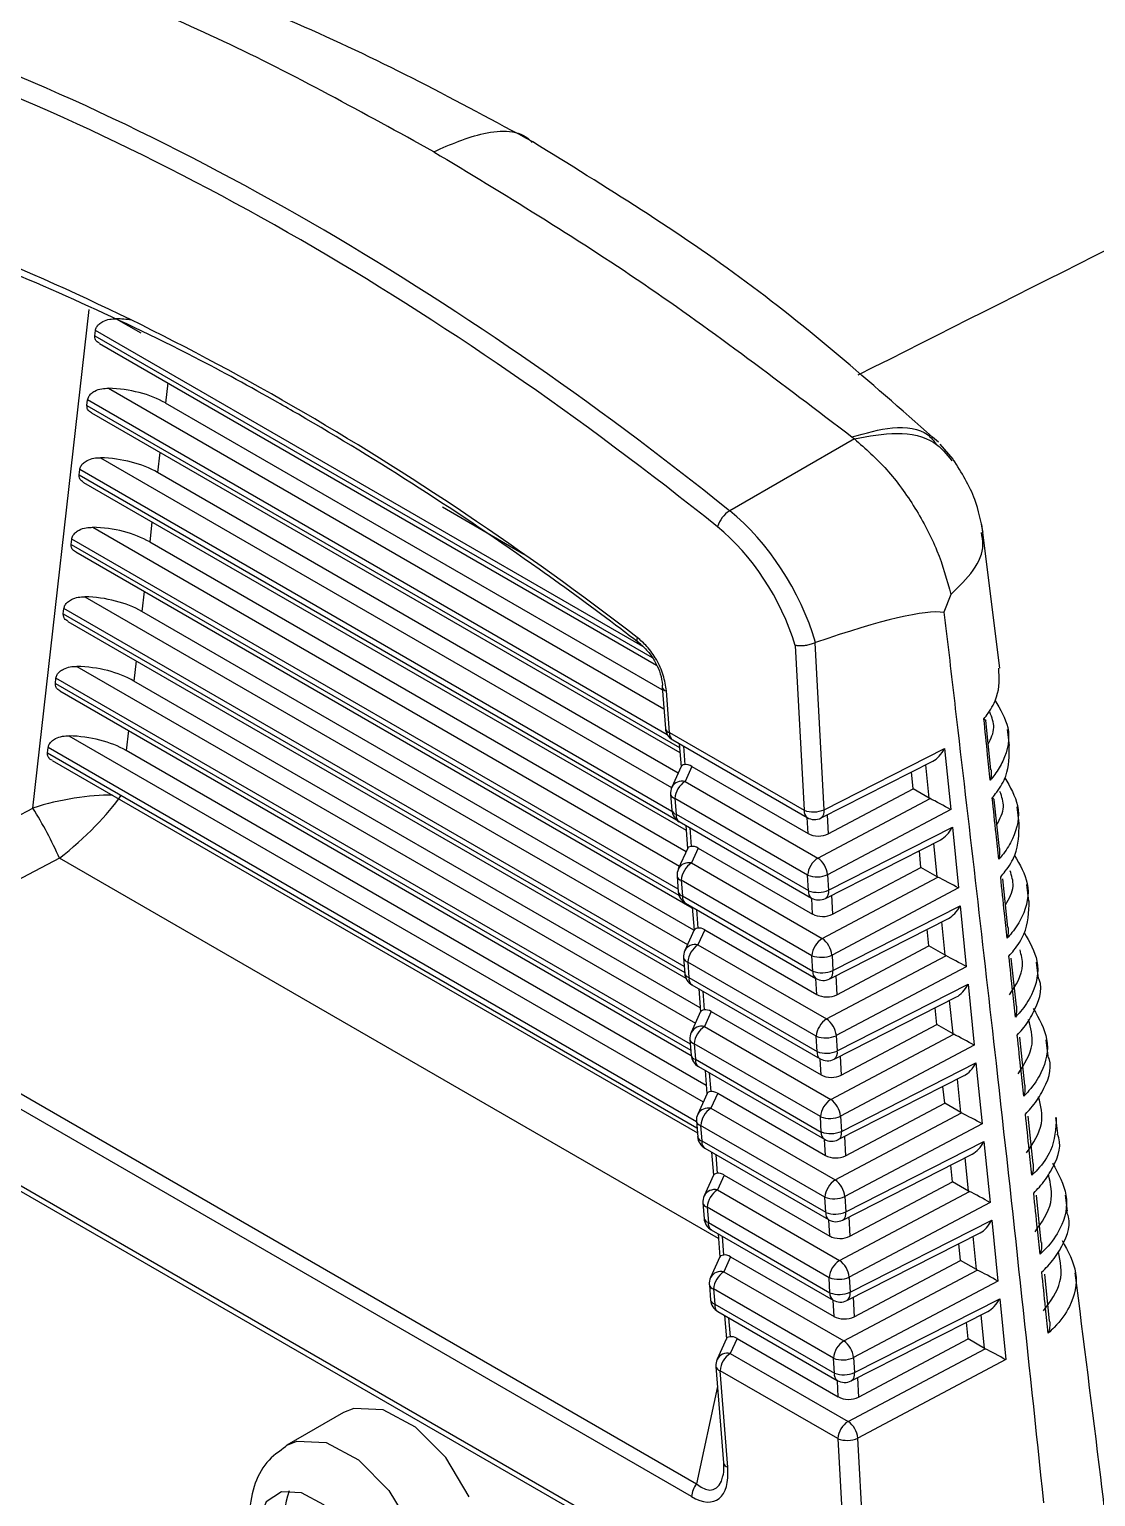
# Model space of a CAD drawing. Extents: x 7 to 135, y 1 to 99.
# Drawn here: x 95.386 to 96.115, y 83.672 to 84.675 of the extents above; entities that cross this region are included whole.
import ezdxf

# ---------------------------------------------------------------- set-up
doc = ezdxf.new("R2010")
doc.units = 0
doc.header["$MEASUREMENT"] = 0
doc.layers.add('OBJECT', color=7, linetype='CONTINUOUS')

msp = doc.modelspace()

# ---------------------------------------------------------------- linework, layer by layer
at = {"layer": 'OBJECT'}
for p, q in [((95.3886, 84.1422), (95.4272, 84.4831)), ((95.4456, 84.4767), (95.4623, 84.4671)), ((95.4309, 84.4651), (95.4314, 84.4687)), ((95.8055, 84.2527), (95.4314, 84.4687)), ((95.4309, 84.4651), (95.8119, 84.2451)), ((95.4341, 84.4599), (95.8149, 84.24)), ((95.4402, 84.4292), (95.8198, 84.2101)), ((95.4808, 84.4329), (95.4792, 84.4191)), ((95.4256, 84.4175), (95.426, 84.4212)), ((95.4256, 84.4175), (95.8306, 84.1837)), ((95.8222, 84.1924), (95.426, 84.4212)), ((95.8188, 84.2231), (95.4792, 84.4191)), ((95.4287, 84.4124), (95.8309, 84.1802)), ((95.9484, 84.396), (95.9501, 84.3946)), ((95.4754, 84.3854), (95.4739, 84.3716)), ((95.9501, 84.3946), (95.8649, 84.3454)), ((96.0175, 84.3808), (96.0087, 84.3911)), ((95.4348, 84.3817), (95.8252, 84.1563)), ((95.4202, 84.37), (95.4206, 84.3737)), ((95.4202, 84.37), (95.8285, 84.1343)), ((95.8254, 84.1399), (95.4206, 84.3737)), ((95.8297, 84.1662), (95.4739, 84.3716)), ((95.4233, 84.3648), (95.8351, 84.1271)), ((95.6685, 84.3481), (95.7242, 84.3159)), ((95.47, 84.3379), (95.4685, 84.3241)), ((96.0496, 84.2379), (96.0373, 84.336)), ((95.4148, 84.3225), (95.4152, 84.3261)), ((95.8296, 84.0869), (95.4152, 84.3261)), ((95.4295, 84.3342), (95.8306, 84.1026)), ((95.4148, 84.3225), (95.8302, 84.0827)), ((95.4179, 84.3173), (95.8393, 84.0741)), ((95.8351, 84.1124), (95.4685, 84.3241)), ((95.4241, 84.2867), (95.836, 84.0489)), ((95.4647, 84.2903), (95.4631, 84.2765)), ((96.0161, 84.2882), (96.0113, 84.2761)), ((95.4094, 84.275), (95.4098, 84.2786)), ((95.4094, 84.275), (95.8341, 84.0298)), ((95.8338, 84.0339), (95.4098, 84.2786)), ((95.8404, 84.0587), (95.4631, 84.2765)), ((95.4125, 84.2698), (95.835, 84.0259)), ((95.9234, 84.2553), (95.9236, 84.2554)), ((95.9295, 84.1411), (95.9234, 84.2553)), ((95.9097, 84.2534), (95.9158, 84.1407)), ((95.4187, 84.2391), (95.8414, 83.9951)), ((95.4593, 84.2428), (95.4577, 84.229)), ((95.404, 84.2275), (95.4044, 84.2311)), ((95.404, 84.2275), (95.8383, 83.9768)), ((95.838, 83.9808), (95.4044, 84.2311)), ((95.8447, 84.0056), (95.4577, 84.229)), ((95.8187, 84.2251), (95.8209, 84.1967)), ((95.4071, 84.2223), (95.8386, 83.9732)), ((95.8238, 84.1938), (95.8216, 84.2223)), ((95.4539, 84.1953), (95.4523, 84.1815)), ((96.0434, 84.1684), (96.0399, 84.202)), ((96.0562, 84.1849), (96.0548, 84.196)), ((95.4133, 84.1916), (95.8468, 83.9414)), ((95.8238, 84.1938), (95.9158, 84.1407)), ((95.8259, 84.1888), (95.9178, 84.1357)), ((95.8304, 84.1862), (95.8317, 84.1705)), ((95.8332, 84.1846), (95.8342, 84.1719)), ((95.3986, 84.18), (95.3991, 84.1836)), ((95.3986, 84.18), (95.8425, 83.9237)), ((95.8422, 83.9278), (95.3991, 84.1836)), ((95.4018, 84.1748), (95.8428, 83.9202)), ((95.8489, 83.9526), (95.4523, 84.1815)), ((95.9295, 84.1411), (96.0117, 84.183)), ((96.0117, 84.183), (96.0159, 84.1413)), ((95.8317, 84.1707), (95.8253, 84.1565)), ((95.839, 84.1707), (95.8344, 84.1605)), ((95.839, 84.1707), (95.9185, 84.1248)), ((95.9274, 84.1355), (96.0037, 84.1743)), ((95.9903, 84.1554), (95.9891, 84.1669)), ((96.0013, 84.1491), (95.999, 84.1719)), ((95.8344, 84.1605), (95.9251, 84.1081)), ((95.9322, 84.1247), (95.9903, 84.1554)), ((96.0013, 84.1491), (95.9903, 84.1554)), ((95.8245, 84.1516), (95.8253, 84.1409)), ((95.9181, 84.0964), (95.8274, 84.1488)), ((95.8274, 84.1488), (95.8282, 84.138)), ((95.9251, 84.1081), (96.0018, 84.1488)), ((96.0492, 84.1145), (96.0457, 84.1478)), ((95.2311, 84.0596), (95.3886, 84.1422)), ((95.8282, 84.138), (95.9187, 84.0858)), ((95.9185, 84.1248), (95.9179, 84.1357)), ((95.9315, 84.1376), (95.9322, 84.1247)), ((96.0159, 84.1413), (95.9318, 84.0967)), ((96.0628, 84.1318), (96.0614, 84.143)), ((95.8303, 84.133), (95.9208, 84.0807)), ((95.8348, 84.1304), (95.8361, 84.1147)), ((95.8376, 84.1287), (95.8386, 84.116)), ((95.9324, 84.0861), (96.0171, 84.1292)), ((96.0171, 84.1292), (96.0213, 84.0876)), ((95.8362, 84.1149), (95.8297, 84.1006)), ((95.8434, 84.1149), (95.8388, 84.1047)), ((95.8434, 84.1149), (95.9215, 84.0698)), ((95.9303, 84.0805), (96.0091, 84.1206)), ((96.0067, 84.0953), (96.0044, 84.1182)), ((95.4068, 84.1079), (95.2469, 84.0239)), ((95.8572, 83.8479), (95.4068, 84.1079)), ((95.8388, 84.1047), (95.9281, 84.0531)), ((95.9956, 84.1017), (95.9945, 84.1131)), ((95.8289, 84.0957), (95.8297, 84.085)), ((95.9187, 84.0858), (95.9181, 84.0964)), ((95.9281, 84.0531), (96.0072, 84.095)), ((95.9318, 84.0967), (95.9324, 84.0861)), ((95.9352, 84.0697), (95.9956, 84.1017)), ((96.0067, 84.0953), (95.9956, 84.1017)), ((95.9211, 84.0413), (95.8318, 84.0929)), ((95.8318, 84.0929), (95.8326, 84.0822)), ((96.0213, 84.0876), (95.9348, 84.0417)), ((96.055, 84.0606), (96.0515, 84.0938)), ((96.0694, 84.0787), (96.068, 84.0899)), ((95.8326, 84.0822), (95.9217, 84.0308)), ((95.8347, 84.0772), (95.9237, 84.0258)), ((95.8392, 84.0745), (95.8405, 84.0588)), ((95.9215, 84.0698), (95.9209, 84.0807)), ((95.9345, 84.0826), (95.9352, 84.0697)), ((95.9354, 84.0312), (96.0225, 84.0755)), ((96.0225, 84.0755), (96.0266, 84.0338)), ((95.8421, 84.0729), (95.8431, 84.0602)), ((95.9332, 84.0255), (96.0145, 84.0668)), ((96.0121, 84.0416), (96.0098, 84.0645)), ((95.8406, 84.059), (95.8342, 84.0448)), ((95.8478, 84.059), (95.8432, 84.0488)), ((95.8478, 84.059), (95.9244, 84.0148)), ((96.001, 84.048), (95.9999, 84.0594)), ((95.8432, 84.0488), (95.931, 83.9981)), ((95.9381, 84.0146), (96.001, 84.048)), ((96.0121, 84.0416), (96.001, 84.048)), ((95.8333, 84.0399), (95.8341, 84.0292)), ((95.924, 83.9863), (95.8362, 84.037)), ((95.8362, 84.037), (95.837, 84.0264)), ((95.9217, 84.0308), (95.9211, 84.0413)), ((95.931, 83.9981), (96.0126, 84.0413)), ((95.9348, 84.0417), (95.9354, 84.0312)), ((96.0608, 84.0068), (96.0573, 84.0397)), ((96.076, 84.0257), (96.0746, 84.0369)), ((95.837, 84.0264), (95.9246, 83.9758)), ((95.9244, 84.0148), (95.9238, 84.0257)), ((95.9374, 84.0277), (95.9381, 84.0146)), ((96.0266, 84.0338), (95.9377, 83.9867)), ((95.8387, 83.6716), (95.2433, 84.0153)), ((95.2469, 84.0239), (95.8422, 83.6803)), ((95.8391, 84.0213), (95.9267, 83.9708)), ((95.8437, 84.0187), (95.8449, 84.0029)), ((95.8465, 84.0171), (95.8475, 84.0043)), ((95.9383, 83.9762), (96.0279, 84.0218)), ((96.0279, 84.0218), (96.032, 83.9801)), ((95.9362, 83.9705), (96.0198, 84.0131)), ((96.0064, 83.9942), (96.0053, 84.0057)), ((96.0175, 83.9879), (96.0152, 84.0107)), ((95.845, 84.0031), (95.8386, 83.9889)), ((95.8522, 84.0031), (95.8476, 83.9929)), ((95.8522, 84.0031), (95.9274, 83.9598)), ((95.9411, 83.9596), (96.0064, 83.9942)), ((96.0175, 83.9879), (96.0064, 83.9942)), ((95.8377, 83.984), (95.8386, 83.9734)), ((95.8476, 83.9929), (95.934, 83.9431)), ((95.9246, 83.9758), (95.924, 83.9863)), ((95.934, 83.9431), (96.018, 83.9876)), ((95.9377, 83.9867), (95.9383, 83.9762)), ((96.0665, 83.9529), (96.0631, 83.9856)), ((95.927, 83.9313), (95.8406, 83.9811)), ((95.8406, 83.9811), (95.8415, 83.9705)), ((96.032, 83.9801), (95.9407, 83.9317)), ((96.0826, 83.9727), (96.0812, 83.9838)), ((95.8415, 83.9705), (95.9275, 83.9208)), ((95.8435, 83.9655), (95.9296, 83.9158)), ((95.9274, 83.9598), (95.9268, 83.9707)), ((95.9404, 83.9727), (95.9411, 83.9596)), ((95.9412, 83.9212), (96.0332, 83.968)), ((96.0332, 83.968), (96.0374, 83.9264)), ((95.8481, 83.9629), (95.8493, 83.947)), ((95.8509, 83.9613), (95.8519, 83.9484)), ((95.9391, 83.9156), (96.0252, 83.9594)), ((96.0228, 83.9341), (96.0206, 83.957)), ((95.8494, 83.9472), (95.843, 83.933)), ((95.8567, 83.9473), (95.852, 83.937)), ((95.8567, 83.9473), (95.9303, 83.9047)), ((96.0118, 83.9405), (96.0106, 83.9519)), ((95.2877, 83.9376), (95.7898, 83.6478)), ((95.852, 83.937), (95.9369, 83.888)), ((95.9369, 83.888), (96.0234, 83.9338)), ((95.944, 83.9046), (96.0118, 83.9405)), ((96.0228, 83.9341), (96.0118, 83.9405)), ((95.2898, 83.9326), (95.7918, 83.6428)), ((95.8421, 83.9281), (95.843, 83.9176)), ((95.9299, 83.8763), (95.845, 83.9253)), ((95.845, 83.9253), (95.8459, 83.9147)), ((95.9275, 83.9208), (95.927, 83.9313)), ((95.9407, 83.9317), (95.9412, 83.9212)), ((96.0374, 83.9264), (95.9436, 83.8766)), ((96.0722, 83.8991), (96.0688, 83.9316)), ((96.0892, 83.9197), (96.0878, 83.9307)), ((95.8459, 83.9147), (95.9305, 83.8659)), ((95.9303, 83.9047), (95.9297, 83.9158)), ((95.9433, 83.9177), (95.944, 83.9046)), ((95.9442, 83.8662), (96.0386, 83.9143)), ((96.0386, 83.9143), (96.0428, 83.8726)), ((95.8479, 83.9097), (95.9325, 83.8609)), ((95.8525, 83.9071), (95.8537, 83.8912)), ((95.8553, 83.9055), (95.8563, 83.8925)), ((95.9421, 83.8606), (96.0306, 83.9056)), ((96.0172, 83.8868), (96.016, 83.8982)), ((96.0282, 83.8804), (96.0259, 83.9033)), ((95.8538, 83.8914), (95.8474, 83.8772)), ((95.8611, 83.8914), (95.8565, 83.8812)), ((95.8611, 83.8914), (95.9332, 83.8497)), ((95.947, 83.8496), (96.0172, 83.8868)), ((96.0282, 83.8804), (96.0172, 83.8868)), ((95.8565, 83.8812), (95.9399, 83.833)), ((95.9305, 83.8659), (95.9299, 83.8763)), ((95.9399, 83.833), (96.0287, 83.8801)), ((95.9436, 83.8766), (95.9442, 83.8662)), ((96.0778, 83.8453), (96.0745, 83.8776)), ((96.0958, 83.8667), (96.0944, 83.8777)), ((95.8465, 83.8723), (95.8474, 83.8617)), ((95.9329, 83.8212), (95.8495, 83.8694)), ((95.8495, 83.8694), (95.8503, 83.8589)), ((96.0428, 83.8726), (95.9466, 83.8216)), ((95.8503, 83.8589), (95.9334, 83.8109)), ((95.8523, 83.8539), (95.9355, 83.8059)), ((95.9332, 83.8497), (95.9327, 83.8608)), ((95.9463, 83.8627), (95.947, 83.8496)), ((95.9471, 83.8113), (96.044, 83.8606)), ((96.044, 83.8606), (96.0482, 83.8189)), ((95.8569, 83.8513), (95.8582, 83.8353)), ((95.8597, 83.8496), (95.8607, 83.8367)), ((95.945, 83.8056), (96.036, 83.8519)), ((96.0226, 83.833), (96.0214, 83.8445)), ((96.0336, 83.8267), (96.0313, 83.8495)), ((95.8582, 83.8355), (95.8518, 83.8213)), ((95.8655, 83.8355), (95.8609, 83.8253)), ((95.8655, 83.8355), (95.9362, 83.7947)), ((95.8609, 83.8253), (95.9428, 83.778)), ((95.9428, 83.778), (96.0341, 83.8264)), ((95.9499, 83.7945), (96.0226, 83.833)), ((96.0336, 83.8267), (96.0226, 83.833)), ((96.0835, 83.7915), (96.0802, 83.8236)), ((95.851, 83.8164), (95.8518, 83.8059)), ((95.9358, 83.7662), (95.8539, 83.8135)), ((95.8539, 83.8135), (95.8547, 83.8031)), ((95.9334, 83.8109), (95.9329, 83.8212)), ((95.9466, 83.8216), (95.9471, 83.8113)), ((96.0482, 83.8189), (95.9495, 83.7666)), ((95.9362, 83.7947), (95.9356, 83.8058)), ((95.9492, 83.8078), (95.9499, 83.7945)), ((95.9501, 83.7563), (96.0494, 83.8068)), ((96.0494, 83.8068), (96.0536, 83.7652)), ((95.8547, 83.8031), (95.9364, 83.7559)), ((95.8568, 83.7981), (95.9384, 83.7509)), ((95.8613, 83.7954), (95.8626, 83.7794)), ((95.8641, 83.7938), (95.8651, 83.7808)), ((95.948, 83.7507), (96.0414, 83.7982)), ((96.039, 83.7729), (96.0367, 83.7958)), ((96.0279, 83.7793), (96.0268, 83.7907)), ((95.8627, 83.7796), (95.8562, 83.7654)), ((95.8699, 83.7796), (95.8653, 83.7694)), ((95.8699, 83.7796), (95.9391, 83.7397)), ((95.9529, 83.7395), (96.0279, 83.7793)), ((96.039, 83.7729), (96.0279, 83.7793)), ((95.8653, 83.7694), (95.9458, 83.723)), ((95.9364, 83.7559), (95.9358, 83.7662)), ((95.9458, 83.723), (96.0395, 83.7726)), ((95.9495, 83.7666), (95.9501, 83.7563)), ((96.0536, 83.7652), (95.9525, 83.7116)), ((95.8554, 83.7605), (95.8606, 83.6946)), ((95.8635, 83.6917), (95.8583, 83.7576)), ((95.9388, 83.7112), (95.8583, 83.7576)), ((95.8565, 83.7468), (95.8422, 83.6803)), ((95.9391, 83.7397), (95.9385, 83.7508)), ((95.9522, 83.7528), (95.9529, 83.7395)), ((95.601, 83.7291), (95.5621, 83.7067)), ((95.9388, 83.7112), (95.9582, 83.3486)), ((95.9719, 83.3492), (95.9525, 83.7116)), ((95.8606, 83.6947), (95.8606, 83.6946))]:
    msp.add_line(p, q, dxfattribs=at)
at = {"layer": 'OBJECT', "flags": 128}
for points in [[(95.8017, 84.2589), (95.8015, 84.2579), (95.8015, 84.2569), (95.8017, 84.2561), (95.8019, 84.2554), (95.8023, 84.2549), (95.8029, 84.2544), (95.8035, 84.2542), (95.8042, 84.2541)], [(95.6869, 83.6715), (95.6708, 83.6982), (95.6501, 83.7191), (95.628, 83.7309), (95.608, 83.7319), (95.601, 83.7291)], [(95.5617, 83.7065), (95.5691, 83.7095), (95.5891, 83.7085), (95.6112, 83.6966), (95.6319, 83.6757), (95.648, 83.649)], [(95.5496, 83.6173), (95.5607, 83.599), (95.5749, 83.5846), (95.5901, 83.5765), (95.6039, 83.5758), (95.6142, 83.5826), (95.6196, 83.5959), (95.619, 83.6137), (95.6127, 83.6333), (95.6017, 83.6517), (95.5874, 83.666), (95.5723, 83.6742), (95.5585, 83.6749), (95.5481, 83.6681), (95.5428, 83.6547), (95.5433, 83.6369), (95.5496, 83.6173)]]:
    msp.add_lwpolyline(points, dxfattribs=at)
at = {"layer": 'OBJECT'}
for centre, radius, start, end in [((95.8745, 84.3295), 0.0186, 120.9835, 164.3737), ((95.821, 84.2253), 0.00233, 147.694, 183.7179), ((95.8224, 84.2261), 0.00391, 194.0371, 256.9477), ((95.8309, 84.1975), 0.01, 184.5197, 240.0027), ((95.8247, 84.1976), 0.00391, 194.0456, 256.9488), ((95.8289, 84.193), 0.00516, 170.6774, 234.021), ((95.8344, 84.1524), 0.01, 155.6929, 184.5197), ((95.8325, 84.1525), 0.00822, 76.8626, 150.9552), ((95.8428, 84.1475), 0.0155, 123.0479, 175.4954), ((95.8283, 84.1526), 0.00391, 194.0371, 256.9477), ((95.1711, 84.0047), 0.2573, 23.6459, 32.3092), ((95.8353, 84.1416), 0.01, 184.5197, 240.0027), ((95.8291, 84.1418), 0.00391, 194.0649, 256.9215), ((95.8332, 84.1371), 0.00502, 169.6642, 235.0342), ((95.9209, 84.1399), 0.00516, 170.6774, 234.021), ((95.9221, 84.1581), 0.0185, 249.8023, 293.3725), ((95.9228, 84.1444), 0.01, 240.0027, 296.9627), ((95.9241, 84.1399), 0.00546, 306.0655, 13.0545), ((95.8369, 84.0967), 0.00822, 76.8795, 150.9418), ((95.8472, 84.0917), 0.0155, 123.0504, 175.493), ((95.9336, 84.0951), 0.0155, 123.0479, 175.4954), ((95.9155, 84.0948), 0.0164, 6.7639, 54.1478), ((95.8389, 84.0965), 0.01, 155.6929, 184.5197), ((95.8327, 84.0967), 0.00391, 194.0589, 256.9276), ((95.9245, 84.1137), 0.0185, 249.808, 293.3708), ((95.8397, 84.0858), 0.01, 184.5197, 240.0027), ((95.8335, 84.086), 0.00391, 194.0468, 256.9492), ((95.9238, 84.0849), 0.00517, 170.7201, 233.9784), ((95.9251, 84.1031), 0.0185, 249.807, 293.3708), ((95.9273, 84.0848), 0.00527, 304.692, 14.428), ((95.8376, 84.0813), 0.00502, 169.6366, 235.0618), ((95.9258, 84.0894), 0.01, 240.0027, 296.9627), ((95.8433, 84.0407), 0.01, 155.6929, 184.5197), ((95.8413, 84.0408), 0.00822, 76.8726, 150.9509), ((95.8517, 84.0358), 0.0155, 123.0519, 175.4895), ((95.9365, 84.0401), 0.0155, 123.0504, 175.493), ((95.9184, 84.0398), 0.0165, 6.7669, 54.1386), ((95.8371, 84.0408), 0.00391, 194.044, 256.9504), ((95.9275, 84.0587), 0.0185, 249.808, 293.3708), ((95.8441, 84.03), 0.01, 184.5197, 240.0027), ((95.8379, 84.0302), 0.0039, 194.0287, 256.9657), ((95.842, 84.0255), 0.00502, 169.6539, 235.0345), ((95.9268, 84.03), 0.00517, 170.6932, 234.0052), ((95.928, 84.0481), 0.0185, 249.8019, 293.377), ((95.9287, 84.0344), 0.01, 240.0027, 296.9627), ((95.9302, 84.0299), 0.00527, 304.6893, 14.4365), ((95.9395, 83.9851), 0.0155, 123.0519, 175.4895), ((95.9214, 83.9848), 0.0165, 6.7628, 54.1437), ((95.8477, 83.9848), 0.01, 155.6929, 184.5197), ((95.8415, 83.9849), 0.0039, 194.0232, 256.9729), ((95.8458, 83.9849), 0.00822, 76.865, 150.9563), ((95.8561, 83.9799), 0.0155, 123.0481, 175.4952), ((95.9304, 84.0036), 0.0185, 249.8058, 293.368), ((95.9297, 83.975), 0.00517, 170.7129, 233.9755), ((95.931, 83.9931), 0.0185, 249.8015, 293.3704), ((95.9332, 83.9749), 0.00527, 304.6968, 14.429), ((95.8485, 83.9742), 0.01, 184.5197, 240.0027), ((95.8423, 83.9743), 0.00391, 194.0384, 256.9481), ((95.8464, 83.9696), 0.00501, 169.619, 235.0794), ((95.9317, 83.9795), 0.01, 240.0027, 296.9627), ((95.8502, 83.929), 0.00822, 76.8691, 150.9471), ((95.8605, 83.924), 0.0155, 123.0481, 175.4952), ((95.9424, 83.9301), 0.0155, 123.0481, 175.4952), ((95.9243, 83.9297), 0.0165, 6.7639, 54.1448), ((95.8521, 83.9289), 0.01, 155.6929, 184.5197), ((95.8459, 83.9291), 0.00391, 194.0291, 256.9574), ((95.9334, 83.9486), 0.0185, 249.7988, 293.3771), ((95.8529, 83.9184), 0.01, 184.5197, 240.0027), ((95.8468, 83.9185), 0.00391, 194.044, 256.9504), ((95.8508, 83.9138), 0.00502, 169.6289, 235.0695), ((95.9339, 83.9382), 0.0185, 249.8058, 293.3731), ((95.9326, 83.92), 0.00516, 170.6774, 234.021), ((95.9346, 83.9245), 0.01, 240.0027, 296.9627), ((95.9361, 83.9199), 0.00527, 304.6953, 14.4247), ((95.9454, 83.875), 0.0155, 123.0481, 175.4952), ((95.9273, 83.8747), 0.0164, 6.7604, 54.1482), ((95.8565, 83.873), 0.01, 155.6929, 184.5197), ((95.8546, 83.8732), 0.00822, 76.8811, 150.9424), ((95.8649, 83.8682), 0.0155, 123.0492, 175.4961), ((95.9363, 83.8936), 0.0185, 249.8073, 293.3686), ((95.8503, 83.8732), 0.00391, 194.0422, 256.9426), ((95.9356, 83.865), 0.00516, 170.6867, 234.0117), ((95.9369, 83.8832), 0.0185, 249.8008, 293.377), ((95.9391, 83.8649), 0.00527, 304.7144, 14.4088), ((95.8573, 83.8625), 0.01, 184.5197, 240.0027), ((95.8512, 83.8627), 0.00391, 194.0649, 256.9215), ((95.8552, 83.858), 0.00502, 169.6348, 235.0675), ((95.9375, 83.8695), 0.01, 240.0027, 296.9627), ((95.859, 83.8173), 0.00822, 76.8727, 150.9485), ((95.8693, 83.8123), 0.0155, 123.0495, 175.4939), ((95.9483, 83.82), 0.0155, 123.0492, 175.4961), ((95.9302, 83.8197), 0.0165, 6.7675, 54.1432), ((95.8609, 83.8172), 0.01, 155.6929, 184.5197), ((95.8548, 83.8173), 0.00391, 194.0529, 256.9431), ((95.9393, 83.8386), 0.0185, 249.807, 293.3708), ((95.8618, 83.8067), 0.01, 184.5197, 240.0027), ((95.8556, 83.8069), 0.00391, 194.0342, 256.9602), ((95.9398, 83.8282), 0.0185, 249.808, 293.3708), ((95.9385, 83.8101), 0.00517, 170.6963, 234.0059), ((95.9405, 83.8145), 0.01, 240.0027, 296.9627), ((95.942, 83.81), 0.00527, 304.6946, 14.4312), ((95.8596, 83.8022), 0.00502, 169.659, 235.0294), ((95.9513, 83.765), 0.0155, 123.0495, 175.4939), ((95.9332, 83.7647), 0.0165, 6.7663, 54.1444), ((95.8654, 83.7613), 0.01, 155.6929, 184.5197), ((95.8634, 83.7614), 0.00822, 76.8662, 150.9573), ((95.8737, 83.7564), 0.0155, 123.0514, 175.4919), ((95.9422, 83.7835), 0.0185, 249.8035, 293.3703), ((95.8592, 83.7615), 0.00391, 194.0456, 256.9488), ((95.9415, 83.7551), 0.00517, 170.7129, 233.9755), ((95.9428, 83.7733), 0.0185, 249.805, 293.3709), ((95.945, 83.755), 0.00527, 304.6916, 14.4343), ((95.9434, 83.7596), 0.01, 240.0027, 296.9627), ((95.9542, 83.71), 0.0155, 123.0514, 175.4919), ((95.9361, 83.7096), 0.0165, 6.7674, 54.1454), ((95.9451, 83.7285), 0.0185, 249.8008, 293.377), ((95.8644, 83.6955), 0.00391, 194.0576, 256.9272), ((95.6288, 83.6528), 0.0689, 160.733, 259.2616), ((95.8543, 83.6703), 0.0156, 140.454, 175.3183)]:
    msp.add_arc(centre, radius, start, end, dxfattribs=at)
for centre, major_axis, ratio, start_param, end_param in [((95.495, 82.657), (-1.0308, 2.0018), 0.606843, 5.345286, 5.708794), ((95.488, 82.6533), (-1.0257, 1.9932), 0.60697, 5.34543, 5.708938), ((95.4855, 82.5979), (-0.9928, 1.9312), 0.606953, 5.373172, 5.682201), ((95.4422, 84.4417), (0.0603, 0.0001), 0.581691, 1.339752, 1.512931), ((95.4368, 84.3942), (0.0603, 0.0001), 0.581691, 0.788, 1.512931), ((95.4314, 84.3467), (0.0603, 0.0001), 0.581691, 0.788, 1.512931), ((95.8455, 84.2556), (-0.0554, 0.1065), 0.604579, 4.406135, 5.342756), ((95.426, 84.2992), (0.0603, 0.0001), 0.581691, 0.788, 1.512931), ((95.8384, 84.2519), (-0.0504, 0.0979), 0.60697, 4.423896, 5.34543), ((95.4206, 84.2517), (0.0603, 0.0001), 0.581691, 0.788, 1.512931), ((94.3157, 83.3724), (1.7027, 0.8999), 0.049905, 0.068837, 0.30995), ((95.4152, 84.2041), (0.0603, 0.0001), 0.581691, 0.788, 1.512931), ((95.4099, 84.1566), (0.0603, 0.0001), 0.581691, 0.788, 1.512931), ((96.0051, 84.1862), (0.0067, 0.0123), 0.526975, 3.797917, 4.735053), ((95.8418, 84.1688), (0.0101, -0.0018), 0.278097, 2.464366, 3.212944), ((95.8389, 84.1622), (-0.00628, 0.00905), 0.580609, 5.394404, 6.012137), ((95.4064, 84.1261), (0.0617, 0.0151), 0.320651, 0.858596, 1.783902), ((95.4064, 84.1261), (0.0478, 0.0415), 0.225659, 4.528407, 5.575605), ((96.0084, 84.1532), (0.01, 0), 0.582929, 3.93067, 4.00077), ((96.0092, 84.1445), (0.0106, -0.0057), 0.026892, 0.909875, 2.358211), ((95.9255, 84.129), (0.01, 0), 0.586595, 3.931599, 5.443681), ((96.0104, 84.1325), (0.0067, 0.0123), 0.526975, 3.797917, 4.735053), ((95.8462, 84.1129), (0.0101, -0.0018), 0.278097, 2.464366, 3.212944), ((95.8433, 84.1063), (-0.00628, 0.00905), 0.580609, 5.394404, 6.012137), ((96.0138, 84.0995), (0.01, 0), 0.582929, 3.93067, 4.00077), ((96.0146, 84.0908), (0.0106, -0.0057), 0.026892, 0.909875, 2.358211), ((96.0158, 84.0787), (0.0067, 0.0123), 0.526975, 3.797917, 4.735053), ((95.9285, 84.074), (0.01, 0), 0.586595, 3.931599, 5.443681), ((95.8507, 84.057), (0.0101, -0.0018), 0.278097, 2.464366, 3.212944), ((95.8477, 84.0505), (-0.00628, 0.00905), 0.580609, 5.394404, 6.012137), ((96.0191, 84.0458), (0.01, 0), 0.582929, 3.93067, 4.00077), ((96.02, 84.0371), (0.0106, -0.0057), 0.026892, 0.909875, 2.358211), ((95.9314, 84.019), (0.01, 0), 0.586595, 3.931599, 5.443681), ((96.0212, 84.025), (0.0067, 0.0123), 0.526975, 3.797917, 4.735053), ((95.8551, 84.0011), (0.0101, -0.0018), 0.278097, 2.464366, 3.212944), ((95.8521, 83.9946), (-0.00628, 0.00905), 0.580609, 5.394404, 6.012137), ((96.0245, 83.992), (0.01, 0), 0.582929, 3.93067, 4.00077), ((96.0254, 83.9834), (0.0106, -0.0057), 0.026892, 0.909875, 2.358211), ((96.0266, 83.9713), (0.0067, 0.0123), 0.526975, 3.797917, 4.735053), ((95.9344, 83.964), (0.01, 0), 0.586595, 3.931599, 5.443681), ((95.8595, 83.9453), (0.0101, -0.0018), 0.278097, 2.464366, 3.212944), ((95.8565, 83.9387), (-0.00628, 0.00905), 0.580609, 5.394404, 6.012137), ((96.0299, 83.9383), (0.01, 0), 0.582929, 3.93067, 4.00077), ((96.0308, 83.9296), (0.0106, -0.0057), 0.026892, 0.909875, 2.358211), ((96.032, 83.9176), (0.0067, 0.0123), 0.526975, 3.797917, 4.735053), ((95.9373, 83.9089), (0.01, 0), 0.586595, 3.931599, 5.443681), ((95.8639, 83.8894), (0.0101, -0.0018), 0.278097, 2.464366, 3.212944), ((95.861, 83.8829), (-0.00628, 0.00905), 0.580609, 5.394404, 6.012137), ((96.0353, 83.8846), (0.01, 0), 0.582929, 3.93067, 4.00077), ((96.0362, 83.8759), (0.0106, -0.0057), 0.026892, 0.909875, 2.358211), ((96.0374, 83.8638), (0.0067, 0.0123), 0.526975, 3.797917, 4.735053), ((95.9403, 83.8539), (0.01, 0), 0.586595, 3.931599, 5.443681), ((95.8683, 83.8335), (0.0101, -0.0018), 0.278097, 2.464366, 3.212944), ((95.8654, 83.827), (-0.00628, 0.00905), 0.580609, 5.394404, 6.012137), ((96.0407, 83.8308), (0.01, 0), 0.582929, 3.93067, 4.00077), ((96.0415, 83.8222), (0.0106, -0.0057), 0.026892, 0.909875, 2.358211), ((96.0427, 83.8101), (0.0067, 0.0123), 0.526975, 3.797917, 4.735053), ((95.9432, 83.7989), (0.01, 0), 0.586595, 3.931599, 5.443681), ((95.8727, 83.7777), (0.0101, -0.0018), 0.278097, 2.464366, 3.212944), ((95.8698, 83.7711), (-0.00628, 0.00905), 0.580609, 5.394404, 6.012137), ((96.0461, 83.7771), (0.01, 0), 0.582929, 3.93067, 4.00077), ((96.0469, 83.7684), (0.0106, -0.0057), 0.026892, 0.909875, 2.358211), ((95.9462, 83.7439), (0.01, 0), 0.586595, 3.931599, 5.443681), ((95.8301, 83.7175), (-0.0259, 0.0483), 0.443439, 2.520069, 3.931595), ((95.8371, 83.7211), (-0.017, 0.0446), 0.376367, 2.565584, 3.668339)]:
    msp.add_ellipse(centre, major_axis=major_axis, ratio=ratio, start_param=start_param, end_param=end_param, dxfattribs=at)
for points, knots in [([(98.6439, 85.6519), (98.4577, 85.5765), (98.0698, 85.4194), (97.485, 85.1661), (96.8888, 84.895), (96.3776, 84.6525), (96.0674, 84.4961), (95.9525, 84.4381)], [0, 0, 0, 0, 0.204618, 0.426067, 0.647756, 0.869649, 1, 1, 1, 1]), ([(95.7303, 84.5976), (95.6789, 84.6253), (95.5765, 84.6805), (95.4675, 84.7171), (95.4133, 84.7353)], [0, 0, 0, 0, 0.502926, 1, 1, 1, 1]), ([(95.6626, 84.5909), (95.6146, 84.6173), (95.5187, 84.6702), (95.424, 84.7074), (95.3767, 84.726)], [0, 0, 0, 0, 0.4999999, 1, 1, 1, 1]), ([(95.6626, 84.5909), (95.674, 84.5959), (95.6978, 84.6062), (95.7219, 84.6059), (95.7295, 84.5976), (95.7299, 84.5971)], [0, 0, 0, 0, 0.465403, 0.96648, 1, 1, 1, 1]), ([(96.0075, 84.3923), (95.9648, 84.43), (95.8789, 84.5059), (95.78, 84.5669), (95.7303, 84.5976)], [0, 0, 0, 0, 0.4970182, 1, 1, 1, 1]), ([(95.6626, 84.5909), (95.7105, 84.562), (95.8064, 84.5041), (95.9011, 84.432), (95.9484, 84.396)], [0, 0, 0, 0, 0.5, 1, 1, 1, 1]), ([(95.8042, 84.2541), (95.7996, 84.2576), (95.7765, 84.2753), (95.699, 84.332), (95.6204, 84.3826), (95.5418, 84.4276), (95.463, 84.4707), (95.3891, 84.5021), (95.334, 84.5255)], [0, 0, 0, 0, 0.029967, 0.149857, 0.5, 0.529967, 0.649857, 1, 1, 1, 1]), ([(95.4314, 84.4687), (95.4315, 84.4695), (95.4319, 84.471), (95.4338, 84.4732), (95.4368, 84.4752), (95.4409, 84.4766), (95.4441, 84.4767), (95.4456, 84.4767)], [0, 0, 0, 0, 0.161023, 0.321398, 0.497911, 0.763003, 1, 1, 1, 1]), ([(95.4341, 84.46), (95.4336, 84.4603), (95.4322, 84.461), (95.431, 84.4628), (95.431, 84.4643), (95.4309, 84.4651)], [0, 0, 0, 0, 0.250843, 0.645946, 1, 1, 1, 1]), ([(95.426, 84.4212), (95.4262, 84.422), (95.4266, 84.4235), (95.4284, 84.4257), (95.4314, 84.4277), (95.4355, 84.4291), (95.4387, 84.4292), (95.4402, 84.4292)], [0, 0, 0, 0, 0.161023, 0.321398, 0.497911, 0.763003, 1, 1, 1, 1]), ([(95.4287, 84.4124), (95.4282, 84.4127), (95.4269, 84.4135), (95.4256, 84.4153), (95.4256, 84.4168), (95.4256, 84.4175)], [0, 0, 0, 0, 0.250843, 0.645946, 1, 1, 1, 1]), ([(95.9484, 84.396), (95.9578, 84.3986), (95.9774, 84.4041), (95.998, 84.4013), (96.0043, 84.3934), (96.0061, 84.3911)], [0, 0, 0, 0, 0.396582, 0.822204, 1, 1, 1, 1]), ([(95.9501, 84.3946), (95.96, 84.3965), (95.9805, 84.4003), (96.0048, 84.3947), (96.0131, 84.3842), (96.0168, 84.3796)], [0, 0, 0, 0, 0.344258, 0.712568, 1, 1, 1, 1]), ([(95.9501, 84.3946), (95.9577, 84.388), (95.9727, 84.3746), (95.9921, 84.3478), (96.0077, 84.3183), (96.0133, 84.2982), (96.0161, 84.2882)], [0, 0, 0, 0, 0.249997, 0.5, 0.749997, 1, 1, 1, 1]), ([(95.4206, 84.3737), (95.4208, 84.3744), (95.4212, 84.376), (95.4231, 84.3782), (95.426, 84.3802), (95.4301, 84.3816), (95.4333, 84.3817), (95.4348, 84.3817)], [0, 0, 0, 0, 0.161022, 0.321373, 0.497907, 0.763001, 1, 1, 1, 1]), ([(96.038, 84.3308), (96.0365, 84.3383), (96.0332, 84.3559), (96.0233, 84.3715), (96.0177, 84.3805)], [0, 0, 0, 0, 0.429709, 1, 1, 1, 1]), ([(95.4233, 84.3649), (95.4228, 84.3652), (95.4215, 84.366), (95.4202, 84.3678), (95.4202, 84.3693), (95.4202, 84.37)], [0, 0, 0, 0, 0.250843, 0.645946, 1, 1, 1, 1]), ([(95.4152, 84.3261), (95.4154, 84.3269), (95.4158, 84.3285), (95.4177, 84.3307), (95.4207, 84.3327), (95.4248, 84.3341), (95.428, 84.3341), (95.4295, 84.3342)], [0, 0, 0, 0, 0.161022, 0.321373, 0.497907, 0.763001, 1, 1, 1, 1]), ([(96.0161, 84.2882), (96.0216, 84.2936), (96.0327, 84.3045), (96.0392, 84.3195), (96.0374, 84.3278), (96.0369, 84.3306)], [0, 0, 0, 0, 0.401157, 0.802314, 1, 1, 1, 1]), ([(95.418, 84.3174), (95.4174, 84.3177), (95.4161, 84.3185), (95.4148, 84.3203), (95.4148, 84.3218), (95.4148, 84.3225)], [0, 0, 0, 0, 0.250841, 0.645877, 1, 1, 1, 1]), ([(95.4098, 84.2786), (95.41, 84.2794), (95.4104, 84.281), (95.4123, 84.2831), (95.4153, 84.2852), (95.4194, 84.2865), (95.4226, 84.2866), (95.4241, 84.2867)], [0, 0, 0, 0, 0.161022, 0.321373, 0.497907, 0.763001, 1, 1, 1, 1]), ([(95.4126, 84.2699), (95.412, 84.2702), (95.4107, 84.2709), (95.4095, 84.2727), (95.4094, 84.2743), (95.4094, 84.275)], [0, 0, 0, 0, 0.250841, 0.645877, 1, 1, 1, 1]), ([(96.0113, 84.2761), (96.0119, 84.2712), (96.0148, 84.2467), (96.0268, 84.1441), (96.0497, 83.9465), (96.0688, 83.7676), (96.0794, 83.6673)], [0, 0, 0, 0, 0.024147, 0.120738, 0.507103, 1, 1, 1, 1]), ([(95.8216, 84.2223), (95.821, 84.2259), (95.82, 84.233), (95.8151, 84.2438), (95.8088, 84.2528), (95.8039, 84.2569), (95.8017, 84.2589)], [0, 0, 0, 0, 0.2618869, 0.5244081, 0.7764239, 1, 1, 1, 1]), ([(95.9234, 84.2553), (95.9224, 84.2549), (95.9206, 84.2541), (95.9173, 84.2534), (95.914, 84.253), (95.9115, 84.2531), (95.9102, 84.2533), (95.9098, 84.2534), (95.9097, 84.2534)], [0, 0, 0, 0, 0.219292, 0.438494, 0.659229, 0.882999, 0.985847, 1, 1, 1, 1]), ([(95.8042, 84.2541), (95.8063, 84.2521), (95.8101, 84.2485), (95.8146, 84.2412), (95.8178, 84.2337), (95.8186, 84.229), (95.819, 84.2265)], [0, 0, 0, 0, 0.295333, 0.524718, 0.754462, 1, 1, 1, 1]), ([(95.4044, 84.2311), (95.4046, 84.2319), (95.405, 84.2335), (95.4069, 84.2356), (95.4099, 84.2376), (95.414, 84.239), (95.4172, 84.2391), (95.4187, 84.2391)], [0, 0, 0, 0, 0.161022, 0.321373, 0.497907, 0.763001, 1, 1, 1, 1]), ([(96.0386, 84.2033), (96.0396, 84.2045), (96.0433, 84.2094), (96.0496, 84.2208), (96.0491, 84.2313), (96.0488, 84.2379)], [0, 0, 0, 0, 0.116928, 0.44481, 1, 1, 1, 1]), ([(95.4072, 84.2224), (95.4067, 84.2227), (95.4053, 84.2234), (95.4041, 84.2252), (95.404, 84.2267), (95.404, 84.2275)], [0, 0, 0, 0, 0.250841, 0.645877, 1, 1, 1, 1]), ([(96.0462, 84.216), (96.0498, 84.2098), (96.0578, 84.1963), (96.0543, 84.1785), (96.0475, 84.1668), (96.0441, 84.1626), (96.043, 84.1613)], [0, 0, 0, 0, 0.345874, 0.753739, 0.92677, 1, 1, 1, 1]), ([(96.0416, 84.1859), (96.0434, 84.1897), (96.047, 84.1969), (96.0441, 84.2042), (96.0427, 84.2077)], [0, 0, 0, 0, 0.524014, 1, 1, 1, 1]), ([(96.043, 84.1613), (96.0424, 84.1671), (96.0409, 84.1811), (96.0395, 84.1951), (96.0386, 84.2033)], [0, 0, 0, 0, 0.41232, 1, 1, 1, 1]), ([(96.0386, 84.2033), (96.0386, 84.2033), (96.0388, 84.2031), (96.0396, 84.2027), (96.0398, 84.2023), (96.0399, 84.202)], [0, 0, 0, 0, 0.019238, 0.222912, 1, 1, 1, 1]), ([(95.3991, 84.1836), (95.3993, 84.1844), (95.3996, 84.1859), (95.4015, 84.1881), (95.4045, 84.1901), (95.4086, 84.1915), (95.4118, 84.1916), (95.4133, 84.1916)], [0, 0, 0, 0, 0.161022, 0.321373, 0.497907, 0.763001, 1, 1, 1, 1]), ([(96.0443, 84.1492), (96.0454, 84.1505), (96.0492, 84.1553), (96.0561, 84.167), (96.0559, 84.1779), (96.0558, 84.1848)], [0, 0, 0, 0, 0.115303, 0.432838, 1, 1, 1, 1]), ([(95.4018, 84.1749), (95.4013, 84.1751), (95.3999, 84.1759), (95.3987, 84.1777), (95.3987, 84.1792), (95.3986, 84.18)], [0, 0, 0, 0, 0.250841, 0.645877, 1, 1, 1, 1]), ([(96.0436, 84.1684), (96.0436, 84.1665), (96.0437, 84.1642), (96.0432, 84.1618), (96.0431, 84.1614), (96.043, 84.1613)], [0, 0, 0, 0, 0.795912, 0.98212, 1, 1, 1, 1]), ([(96.0529, 84.163), (96.0565, 84.1567), (96.0645, 84.1431), (96.0608, 84.1249), (96.0537, 84.113), (96.0499, 84.1085), (96.0488, 84.1073)], [0, 0, 0, 0, 0.342, 0.742013, 0.926898, 1, 1, 1, 1]), ([(96.0488, 84.1073), (96.0482, 84.113), (96.0467, 84.127), (96.0452, 84.141), (96.0443, 84.1492)], [0, 0, 0, 0, 0.412352, 1, 1, 1, 1]), ([(96.0443, 84.1492), (96.0443, 84.1492), (96.0446, 84.149), (96.0454, 84.1485), (96.0456, 84.1481), (96.0457, 84.1478)], [0, 0, 0, 0, 0.018717, 0.268947, 1, 1, 1, 1]), ([(96.0475, 84.1309), (96.0496, 84.135), (96.0536, 84.1424), (96.0509, 84.15), (96.0496, 84.1535)], [0, 0, 0, 0, 0.542035, 1, 1, 1, 1]), ([(96.0501, 84.0951), (96.0511, 84.0964), (96.0552, 84.1012), (96.0625, 84.1133), (96.0626, 84.1245), (96.0627, 84.1318)], [0, 0, 0, 0, 0.113807, 0.421759, 1, 1, 1, 1]), ([(96.0493, 84.1145), (96.0494, 84.1127), (96.0495, 84.1103), (96.0489, 84.1079), (96.0488, 84.1073), (96.0488, 84.1073)], [0, 0, 0, 0, 0.745963, 0.98263, 1, 1, 1, 1]), ([(96.0596, 84.1098), (96.0633, 84.1035), (96.0711, 84.0899), (96.0673, 84.0714), (96.0598, 84.0592), (96.0556, 84.0545), (96.0545, 84.0532)], [0, 0, 0, 0, 0.338097, 0.730884, 0.926966, 1, 1, 1, 1]), ([(96.0545, 84.0532), (96.0539, 84.059), (96.0524, 84.0729), (96.0509, 84.0869), (96.0501, 84.0951)], [0, 0, 0, 0, 0.412396, 1, 1, 1, 1]), ([(96.0534, 84.0761), (96.0558, 84.0804), (96.0602, 84.088), (96.0576, 84.0959), (96.0565, 84.0994)], [0, 0, 0, 0, 0.556409, 1, 1, 1, 1]), ([(96.0557, 84.0411), (96.0569, 84.0424), (96.0611, 84.0472), (96.0689, 84.0595), (96.0693, 84.0711), (96.0696, 84.0788)], [0, 0, 0, 0, 0.11242, 0.411468, 1, 1, 1, 1]), ([(96.0551, 84.0606), (96.0552, 84.0589), (96.0553, 84.0565), (96.0547, 84.054), (96.0545, 84.0533), (96.0545, 84.0532)], [0, 0, 0, 0, 0.699549, 0.983038, 1, 1, 1, 1]), ([(96.0661, 84.0572), (96.0699, 84.0507), (96.0778, 84.0369), (96.0738, 84.0178), (96.0659, 84.0054), (96.0613, 84.0005), (96.0601, 83.9992)], [0, 0, 0, 0, 0.340326, 0.72288, 0.927659, 1, 1, 1, 1]), ([(96.0562, 84.0145), (96.0605, 84.0212), (96.067, 84.0313), (96.0642, 84.0418), (96.0633, 84.0453)], [0, 0, 0, 0, 0.666701, 1, 1, 1, 1]), ([(96.0601, 83.9992), (96.0595, 84.0049), (96.0581, 84.0189), (96.0566, 84.0329), (96.0557, 84.0411)], [0, 0, 0, 0, 0.412433, 1, 1, 1, 1]), ([(96.0614, 83.9871), (96.0626, 83.9884), (96.067, 83.9931), (96.0744, 84.0055), (96.0794, 84.0178), (96.0762, 84.0255), (96.0761, 84.0258)], [0, 0, 0, 0, 0.110947, 0.401183, 0.982081, 1, 1, 1, 1]), ([(96.0608, 84.0068), (96.0609, 84.0051), (96.061, 84.0026), (96.0604, 84.0001), (96.0602, 83.9992), (96.0601, 83.9992)], [0, 0, 0, 0, 0.656352, 0.983461, 1, 1, 1, 1]), ([(96.0723, 84.0052), (96.0763, 83.9983), (96.0844, 83.984), (96.0803, 83.9643), (96.072, 83.9516), (96.067, 83.9465), (96.0658, 83.9452)], [0, 0, 0, 0, 0.349046, 0.718332, 0.92901, 1, 1, 1, 1]), ([(96.062, 83.9605), (96.0663, 83.9672), (96.0741, 83.9793), (96.0707, 83.992), (96.0692, 83.9976)], [0, 0, 0, 0, 0.554142, 1, 1, 1, 1]), ([(96.0658, 83.9452), (96.0652, 83.9509), (96.0637, 83.9649), (96.0623, 83.9789), (96.0614, 83.9871)], [0, 0, 0, 0, 0.4124703, 1, 1, 1, 1]), ([(96.067, 83.9331), (96.0683, 83.9344), (96.0728, 83.9391), (96.0807, 83.9514), (96.0859, 83.964), (96.0827, 83.9721), (96.0825, 83.9727)], [0, 0, 0, 0, 0.109743, 0.392187, 0.957394, 1, 1, 1, 1]), ([(96.0665, 83.9529), (96.0666, 83.9513), (96.0668, 83.9488), (96.0661, 83.9462), (96.0658, 83.9452), (96.0658, 83.9452)], [0, 0, 0, 0, 0.6160284, 0.9838509, 1, 1, 1, 1]), ([(96.0678, 83.9065), (96.0723, 83.9132), (96.0806, 83.9255), (96.0775, 83.9387), (96.076, 83.9448)], [0, 0, 0, 0, 0.5366946, 1, 1, 1, 1]), ([(96.0714, 83.8912), (96.0708, 83.8969), (96.0693, 83.9109), (96.0679, 83.9249), (96.067, 83.9331)], [0, 0, 0, 0, 0.412495, 1, 1, 1, 1]), ([(96.0881, 83.9307), (96.0877, 83.9231), (96.0872, 83.9107), (96.078, 83.8978), (96.0727, 83.8925), (96.0714, 83.8912)], [0, 0, 0, 0, 0.553641, 0.891032, 1, 1, 1, 1]), ([(96.0727, 83.8791), (96.074, 83.8804), (96.0786, 83.8851), (96.0868, 83.8974), (96.0923, 83.9103), (96.0892, 83.9187), (96.0888, 83.9196)], [0, 0, 0, 0, 0.108624, 0.383749, 0.934224, 1, 1, 1, 1]), ([(96.0722, 83.8991), (96.0723, 83.8976), (96.0725, 83.895), (96.0718, 83.8923), (96.0714, 83.8912), (96.0714, 83.8912)], [0, 0, 0, 0, 0.578481, 0.98421, 1, 1, 1, 1]), ([(96.0855, 83.8994), (96.0895, 83.8922), (96.0976, 83.8777), (96.0932, 83.8572), (96.0841, 83.844), (96.0783, 83.8385), (96.077, 83.8372)], [0, 0, 0, 0, 0.347131, 0.702574, 0.929468, 1, 1, 1, 1]), ([(96.0736, 83.8525), (96.0782, 83.8591), (96.0871, 83.8718), (96.0842, 83.8854), (96.0828, 83.8919)], [0, 0, 0, 0, 0.520613, 1, 1, 1, 1]), ([(96.077, 83.8372), (96.0764, 83.843), (96.0749, 83.8569), (96.0735, 83.8709), (96.0727, 83.8791)], [0, 0, 0, 0, 0.412532, 1, 1, 1, 1]), ([(96.0782, 83.8251), (96.0796, 83.8264), (96.0844, 83.8311), (96.093, 83.8434), (96.0988, 83.8566), (96.0956, 83.8653), (96.0952, 83.8666)], [0, 0, 0, 0, 0.107564, 0.3758, 0.912414, 1, 1, 1, 1]), ([(96.0779, 83.8453), (96.078, 83.8438), (96.0781, 83.8412), (96.0774, 83.8385), (96.077, 83.8372), (96.077, 83.8372)], [0, 0, 0, 0, 0.543321, 0.984593, 1, 1, 1, 1]), ([(96.092, 83.8466), (96.0961, 83.8393), (96.1042, 83.8246), (96.0996, 83.8037), (96.0901, 83.7903), (96.084, 83.7846), (96.0825, 83.7832)], [0, 0, 0, 0, 0.348058, 0.696218, 0.929842, 1, 1, 1, 1]), ([(96.0794, 83.7986), (96.0842, 83.8051), (96.0936, 83.8181), (96.0909, 83.8321), (96.0896, 83.8391)], [0, 0, 0, 0, 0.505745, 1, 1, 1, 1]), ([(96.0825, 83.7832), (96.082, 83.789), (96.0805, 83.8029), (96.0791, 83.8169), (96.0782, 83.8251)], [0, 0, 0, 0, 0.412557, 1, 1, 1, 1]), ([(96.1441, 83.474), (96.1356, 83.5443), (96.1215, 83.6613), (96.1069, 83.778), (96.101, 83.8246)], [0, 0, 0, 0, 0.600829, 1, 1, 1, 1]), ([(96.0835, 83.7915), (96.0836, 83.7901), (96.0838, 83.7874), (96.083, 83.7846), (96.0826, 83.7833), (96.0825, 83.7832)], [0, 0, 0, 0, 0.510464, 0.984895, 1, 1, 1, 1]), ([(95.5618, 83.7058), (95.557, 83.7025), (95.5471, 83.6956), (95.5387, 83.6781), (95.5356, 83.6568), (95.5396, 83.6312), (95.552, 83.6038), (95.5721, 83.5795), (95.5955, 83.5644), (95.6186, 83.5608), (95.6348, 83.5629), (95.6409, 83.568), (95.6421, 83.569)], [0, 0, 0, 0, 0.081426, 0.170506, 0.267606, 0.384419, 0.513463, 0.643788, 0.782754, 0.88613, 0.978582, 1, 1, 1, 1]), ([(95.8606, 83.6946), (95.8607, 83.6916), (95.8608, 83.6879), (95.8602, 83.6858), (95.86, 83.6854)], [0, 0, 0, 0, 0.7862471, 1, 1, 1, 1])]:
    msp.add_open_spline(points, degree=3, knots=knots, dxfattribs=at)

doc.saveas('drawing.dxf')
